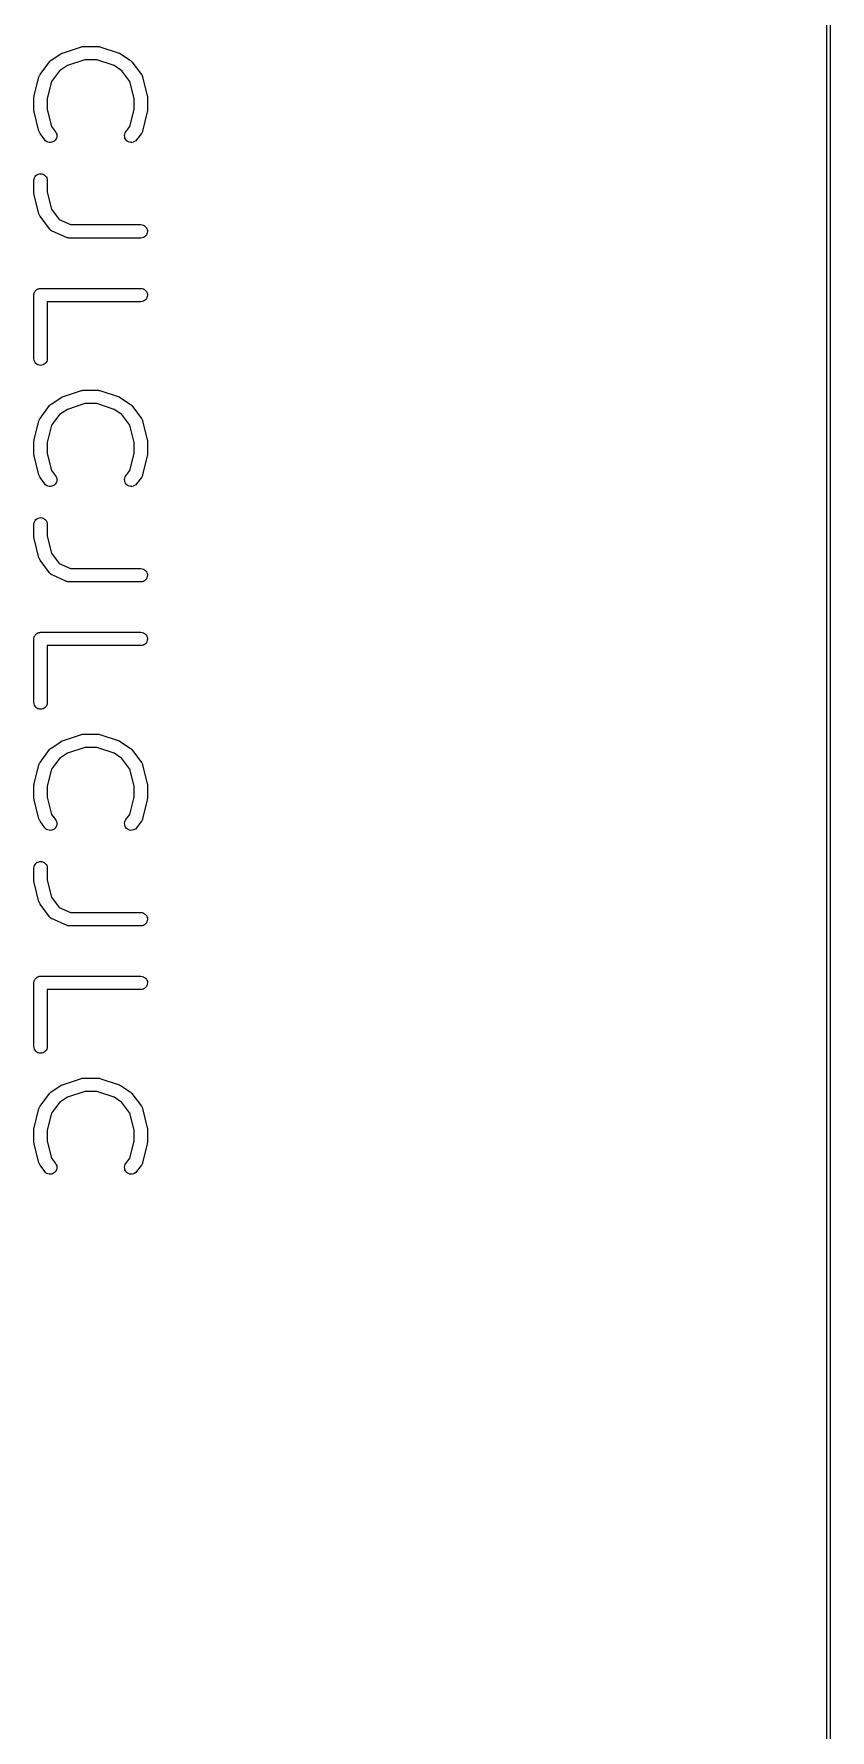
# Model space of a CAD drawing. Header units: millimetres. Extents: x 17 to 402, y -127 to -24.
# Drawn here: x 390.54 to 402.46, y -101.66 to -76.3 of the extents above; entities that cross this region are included whole.
import ezdxf

# ---------------------------------------------------------------- set-up
doc = ezdxf.new("R2010")
doc.units = ezdxf.units.MM
doc.header["$LTSCALE"] = 25.4
doc.layers.add('BLACK', color=7, linetype='CONTINUOUS')

msp = doc.modelspace()

# ---------------------------------------------------------------- linework, layer by layer
at = {"layer": 'BLACK', "linetype": 'Continuous'}
for p, q in [((402.407, -124.617), (402.407, -27.781)), ((402.455, -27.78), (402.455, -124.62)), ((390.799, -76.689), (390.942, -76.594)), ((390.942, -76.594), (390.944, -76.593)), ((390.944, -76.593), (390.947, -76.592)), ((390.947, -76.59), (390.954, -76.587)), ((390.947, -76.592), (390.947, -76.59)), ((390.954, -76.587), (390.959, -76.584)), ((390.959, -76.584), (390.962, -76.583)), ((390.962, -76.583), (390.967, -76.582)), ((390.967, -76.582), (391.251, -76.487)), ((391.251, -76.487), (391.254, -76.487)), ((391.254, -76.487), (391.259, -76.485)), ((391.259, -76.485), (391.264, -76.484)), ((391.264, -76.484), (391.267, -76.483)), ((391.267, -76.483), (391.272, -76.482)), ((391.272, -76.482), (391.277, -76.482)), ((391.277, -76.482), (391.282, -76.482)), ((391.282, -76.482), (391.498, -76.482)), ((391.498, -76.482), (391.505, -76.482)), ((391.498, -76.482), (391.498, -76.482)), ((391.505, -76.482), (391.511, -76.483)), ((391.511, -76.483), (391.513, -76.483)), ((391.513, -76.483), (391.518, -76.484)), ((391.518, -76.484), (391.523, -76.486)), ((391.523, -76.486), (391.528, -76.487)), ((391.528, -76.487), (391.815, -76.582)), ((391.815, -76.582), (391.815, -76.583)), ((391.815, -76.583), (391.818, -76.584)), ((391.818, -76.584), (391.82, -76.585)), ((391.82, -76.585), (391.828, -76.588)), ((391.828, -76.588), (391.833, -76.591)), ((391.833, -76.591), (391.836, -76.592)), ((391.836, -76.592), (391.838, -76.594)), ((391.838, -76.594), (391.98, -76.689)), ((390.632, -76.903), (390.774, -76.712)), ((390.774, -76.712), (390.776, -76.711)), ((390.776, -76.711), (390.779, -76.706)), ((390.779, -76.706), (390.784, -76.701)), ((390.784, -76.701), (390.787, -76.699)), ((390.787, -76.699), (390.789, -76.697)), ((390.789, -76.697), (390.794, -76.693)), ((390.794, -76.693), (390.799, -76.689)), ((390.924, -76.846), (390.804, -77.007)), ((391.041, -76.768), (390.924, -76.846)), ((391.3, -76.682), (391.041, -76.768)), ((391.48, -76.682), (391.3, -76.682)), ((391.739, -76.768), (391.48, -76.682)), ((391.856, -76.846), (391.739, -76.768)), ((391.978, -77.007), (391.856, -76.846)), ((391.98, -76.689), (391.983, -76.69)), ((391.983, -76.69), (391.988, -76.694)), ((391.988, -76.694), (391.993, -76.698)), ((391.993, -76.698), (391.996, -76.7)), ((391.996, -76.7), (391.998, -76.702)), ((391.998, -76.702), (392.001, -76.707)), ((392.001, -76.707), (392.006, -76.712)), ((392.006, -76.712), (392.148, -76.903)), ((390.543, -77.224), (390.614, -76.939)), ((390.614, -76.937), (390.619, -76.928)), ((390.614, -76.938), (390.614, -76.937)), ((390.614, -76.939), (390.614, -76.938)), ((390.614, -76.938), (390.614, -76.938)), ((390.614, -76.938), (390.614, -76.938)), ((390.619, -76.928), (390.622, -76.92)), ((390.622, -76.919), (390.627, -76.911)), ((390.622, -76.92), (390.622, -76.919)), ((390.622, -76.919), (390.622, -76.919)), ((390.627, -76.911), (390.632, -76.903)), ((390.804, -77.007), (390.741, -77.261)), ((392.041, -77.261), (391.978, -77.007)), ((392.148, -76.903), (392.148, -76.903)), ((392.148, -76.903), (392.148, -76.903)), ((392.148, -76.903), (392.148, -76.903)), ((392.148, -76.903), (392.151, -76.904)), ((392.151, -76.904), (392.153, -76.912)), ((392.153, -76.912), (392.158, -76.92)), ((392.158, -76.92), (392.158, -76.92)), ((392.158, -76.92), (392.158, -76.921)), ((392.158, -76.921), (392.163, -76.93)), ((392.163, -76.93), (392.166, -76.939)), ((392.166, -76.939), (392.237, -77.224)), ((390.54, -77.236), (390.543, -77.228)), ((390.54, -77.244), (390.54, -77.236)), ((390.54, -77.245), (390.54, -77.244)), ((390.54, -77.247), (390.54, -77.245)), ((390.54, -77.249), (390.54, -77.247)), ((390.54, -77.439), (390.54, -77.249)), ((390.543, -77.226), (390.543, -77.224)), ((390.543, -77.228), (390.543, -77.226)), ((390.741, -77.261), (390.741, -77.427)), ((392.041, -77.427), (392.041, -77.261)), ((392.237, -77.224), (392.237, -77.226)), ((392.237, -77.226), (392.237, -77.227)), ((392.237, -77.227), (392.24, -77.229)), ((392.24, -77.229), (392.24, -77.237)), ((392.24, -77.237), (392.24, -77.245)), ((392.24, -77.245), (392.24, -77.247)), ((392.24, -77.247), (392.24, -77.249)), ((392.24, -77.249), (392.24, -77.439)), ((390.54, -77.441), (390.54, -77.439)), ((390.54, -77.443), (390.54, -77.441)), ((390.54, -77.45), (390.54, -77.443)), ((390.543, -77.458), (390.54, -77.45)), ((390.543, -77.46), (390.543, -77.458)), ((390.543, -77.462), (390.543, -77.46)), ((390.543, -77.463), (390.543, -77.462)), ((390.614, -77.749), (390.543, -77.463)), ((390.741, -77.427), (390.804, -77.681)), ((391.978, -77.681), (392.041, -77.427)), ((392.237, -77.463), (392.166, -77.749)), ((392.24, -77.452), (392.237, -77.46)), ((392.237, -77.46), (392.237, -77.461)), ((392.237, -77.461), (392.237, -77.463)), ((392.24, -77.439), (392.24, -77.44)), ((392.24, -77.44), (392.24, -77.442)), ((392.24, -77.442), (392.24, -77.444)), ((392.24, -77.444), (392.24, -77.452)), ((390.619, -77.758), (390.614, -77.749)), ((390.622, -77.767), (390.619, -77.758)), ((390.627, -77.776), (390.622, -77.767)), ((390.622, -77.767), (390.622, -77.767)), ((390.622, -77.767), (390.622, -77.767)), ((390.632, -77.784), (390.627, -77.776)), ((390.632, -77.785), (390.632, -77.784)), ((390.632, -77.784), (390.632, -77.784)), ((390.632, -77.784), (390.632, -77.784)), ((390.632, -77.784), (390.632, -77.784)), ((390.703, -77.88), (390.632, -77.785)), ((390.804, -77.681), (390.863, -77.76)), ((390.863, -77.76), (390.863, -77.761)), ((390.863, -77.761), (390.873, -77.778)), ((390.878, -77.854), (390.868, -77.872)), ((390.873, -77.778), (390.881, -77.796)), ((390.883, -77.835), (390.878, -77.854)), ((390.881, -77.796), (390.883, -77.816)), ((390.883, -77.816), (390.883, -77.835)), ((391.897, -77.814), (391.902, -77.795)), ((391.899, -77.834), (391.897, -77.814)), ((391.902, -77.853), (391.899, -77.834)), ((391.902, -77.795), (391.907, -77.777)), ((391.912, -77.871), (391.902, -77.853)), ((391.907, -77.777), (391.917, -77.76)), ((391.917, -77.76), (391.978, -77.681)), ((392.148, -77.785), (392.077, -77.88)), ((392.153, -77.777), (392.148, -77.785)), ((392.158, -77.769), (392.153, -77.777)), ((392.163, -77.759), (392.158, -77.768)), ((392.158, -77.768), (392.158, -77.768)), ((392.158, -77.768), (392.158, -77.769)), ((392.166, -77.75), (392.163, -77.759)), ((392.166, -77.749), (392.166, -77.75)), ((392.166, -77.75), (392.166, -77.75)), ((392.166, -77.75), (392.166, -77.75)), ((392.166, -77.75), (392.166, -77.75)), ((390.716, -77.894), (390.703, -77.88)), ((390.731, -77.906), (390.716, -77.894)), ((390.749, -77.914), (390.731, -77.906)), ((390.769, -77.919), (390.749, -77.914)), ((390.789, -77.92), (390.769, -77.919)), ((390.807, -77.917), (390.789, -77.92)), ((390.825, -77.91), (390.807, -77.917)), ((390.842, -77.9), (390.825, -77.91)), ((390.858, -77.887), (390.842, -77.9)), ((390.868, -77.872), (390.858, -77.887)), ((391.922, -77.886), (391.912, -77.871)), ((391.937, -77.9), (391.922, -77.886)), ((391.952, -77.91), (391.937, -77.9)), ((391.973, -77.917), (391.952, -77.91)), ((391.991, -77.92), (391.973, -77.917)), ((392.011, -77.919), (391.991, -77.92)), ((392.029, -77.915), (392.011, -77.919)), ((392.046, -77.907), (392.029, -77.915)), ((392.064, -77.895), (392.046, -77.907)), ((392.077, -77.881), (392.064, -77.895)), ((392.077, -77.88), (392.077, -77.881)), ((390.54, -78.485), (390.543, -78.466)), ((390.54, -78.487), (390.54, -78.485)), ((390.54, -78.677), (390.54, -78.487)), ((390.543, -78.466), (390.548, -78.447)), ((390.548, -78.447), (390.558, -78.43)), ((390.558, -78.43), (390.571, -78.415)), ((390.571, -78.415), (390.586, -78.403)), ((390.586, -78.403), (390.604, -78.394)), ((390.604, -78.394), (390.622, -78.388)), ((390.622, -78.388), (390.642, -78.387)), ((390.642, -78.387), (390.66, -78.389)), ((390.66, -78.389), (390.68, -78.394)), ((390.68, -78.394), (390.695, -78.404)), ((390.695, -78.404), (390.71, -78.416)), ((390.71, -78.416), (390.723, -78.431)), ((390.723, -78.431), (390.733, -78.448)), ((390.733, -78.448), (390.738, -78.467)), ((390.738, -78.467), (390.741, -78.487)), ((390.741, -78.487), (390.741, -78.665)), ((390.54, -78.679), (390.54, -78.677)), ((390.54, -78.681), (390.54, -78.679)), ((390.54, -78.688), (390.54, -78.681)), ((390.543, -78.697), (390.54, -78.688)), ((390.543, -78.698), (390.543, -78.697)), ((390.543, -78.7), (390.543, -78.698)), ((390.543, -78.701), (390.543, -78.7)), ((390.614, -78.987), (390.543, -78.701)), ((390.741, -78.665), (390.804, -78.919)), ((390.619, -78.996), (390.614, -78.987)), ((390.622, -79.005), (390.619, -78.996)), ((390.627, -79.014), (390.622, -79.005)), ((390.622, -79.005), (390.622, -79.005)), ((390.622, -79.005), (390.622, -79.005)), ((390.632, -79.022), (390.627, -79.014)), ((390.632, -79.023), (390.632, -79.022)), ((390.632, -79.022), (390.632, -79.022)), ((390.632, -79.022), (390.632, -79.022)), ((390.632, -79.022), (390.632, -79.022)), ((390.774, -79.213), (390.632, -79.023)), ((390.804, -78.919), (390.919, -79.072)), ((390.919, -79.072), (391.089, -79.148)), ((390.779, -79.217), (390.774, -79.213)), ((390.782, -79.221), (390.779, -79.217)), ((390.784, -79.224), (390.782, -79.221)), ((390.787, -79.228), (390.784, -79.224)), ((390.792, -79.231), (390.787, -79.228)), ((390.797, -79.234), (390.792, -79.231)), ((390.799, -79.237), (390.797, -79.234)), ((390.804, -79.239), (390.799, -79.237)), ((390.807, -79.241), (390.804, -79.239)), ((390.812, -79.244), (390.807, -79.241)), ((390.815, -79.245), (390.812, -79.244)), ((391.028, -79.34), (390.815, -79.245)), ((391.03, -79.34), (391.028, -79.34)), ((391.028, -79.34), (391.028, -79.34)), ((391.038, -79.343), (391.03, -79.34)), ((391.046, -79.346), (391.038, -79.343)), ((391.048, -79.346), (391.046, -79.346)), ((391.056, -79.347), (391.048, -79.346)), ((391.048, -79.346), (391.048, -79.346)), ((391.066, -79.349), (391.056, -79.347)), ((391.069, -79.349), (391.066, -79.348)), ((391.066, -79.348), (391.066, -79.349)), ((392.14, -79.349), (391.069, -79.349)), ((391.069, -79.349), (391.069, -79.349)), ((391.089, -79.148), (392.14, -79.148)), ((392.14, -79.148), (392.14, -79.148)), ((392.14, -79.148), (392.161, -79.151)), ((392.161, -79.347), (392.14, -79.349)), ((392.161, -79.151), (392.179, -79.157)), ((392.179, -79.341), (392.161, -79.347)), ((392.179, -79.157), (392.196, -79.166)), ((392.196, -79.332), (392.179, -79.341)), ((392.196, -79.166), (392.212, -79.179)), ((392.212, -79.319), (392.196, -79.332)), ((392.212, -79.179), (392.224, -79.194)), ((392.224, -79.304), (392.212, -79.319)), ((392.224, -79.194), (392.232, -79.211)), ((392.232, -79.287), (392.224, -79.304)), ((392.232, -79.211), (392.24, -79.23)), ((392.237, -79.269), (392.232, -79.287)), ((392.24, -79.249), (392.237, -79.269)), ((392.24, -79.23), (392.24, -79.249)), ((390.553, -80.153), (390.558, -80.145)), ((390.558, -80.144), (390.563, -80.137)), ((390.558, -80.145), (390.558, -80.144)), ((390.558, -80.145), (390.558, -80.145)), ((390.563, -80.137), (390.571, -80.13)), ((390.571, -80.129), (390.578, -80.124)), ((390.571, -80.13), (390.571, -80.129)), ((390.571, -80.13), (390.571, -80.13)), ((390.578, -80.124), (390.586, -80.118)), ((390.586, -80.117), (390.594, -80.113)), ((390.586, -80.118), (390.586, -80.117)), ((390.586, -80.117), (390.586, -80.117)), ((390.594, -80.113), (390.601, -80.109)), ((390.601, -80.109), (390.601, -80.108)), ((390.601, -80.108), (390.604, -80.108)), ((390.604, -80.108), (390.611, -80.106)), ((390.611, -80.106), (390.622, -80.103)), ((390.622, -80.103), (390.632, -80.102)), ((390.622, -80.103), (390.622, -80.103)), ((390.622, -80.103), (390.622, -80.103)), ((390.632, -80.102), (390.639, -80.101)), ((390.639, -80.101), (392.14, -80.101)), ((392.14, -80.101), (392.161, -80.103)), ((392.14, -80.101), (392.14, -80.101)), ((392.161, -80.103), (392.179, -80.109)), ((392.179, -80.109), (392.196, -80.118)), ((392.196, -80.118), (392.212, -80.131)), ((392.212, -80.131), (392.224, -80.146)), ((392.224, -80.146), (392.232, -80.163)), ((390.54, -80.19), (390.543, -80.181)), ((390.54, -80.199), (390.54, -80.19)), ((390.54, -80.2), (390.54, -80.199)), ((390.54, -80.201), (390.54, -80.2)), ((390.54, -80.2), (390.54, -80.2)), ((390.54, -80.2), (390.54, -80.2)), ((390.54, -81.153), (390.54, -80.201)), ((390.543, -80.18), (390.545, -80.171)), ((390.543, -80.181), (390.543, -80.18)), ((390.543, -80.18), (390.543, -80.18)), ((390.545, -80.171), (390.548, -80.162)), ((390.548, -80.161), (390.553, -80.153)), ((390.548, -80.162), (390.548, -80.161)), ((390.548, -80.162), (390.548, -80.162)), ((392.14, -80.301), (390.741, -80.301)), ((390.741, -80.301), (390.741, -81.153)), ((392.161, -80.299), (392.14, -80.301)), ((392.179, -80.293), (392.161, -80.299)), ((392.196, -80.284), (392.179, -80.293)), ((392.212, -80.272), (392.196, -80.284)), ((392.224, -80.257), (392.212, -80.272)), ((392.232, -80.24), (392.224, -80.257)), ((392.232, -80.163), (392.24, -80.182)), ((392.237, -80.221), (392.232, -80.24)), ((392.24, -80.202), (392.237, -80.221)), ((392.24, -80.182), (392.24, -80.202)), ((390.543, -81.173), (390.54, -81.153)), ((390.741, -81.155), (390.738, -81.174)), ((390.741, -81.153), (390.741, -81.155)), ((390.548, -81.191), (390.543, -81.173)), ((390.558, -81.209), (390.548, -81.191)), ((390.568, -81.224), (390.558, -81.209)), ((390.583, -81.236), (390.568, -81.224)), ((390.601, -81.245), (390.583, -81.236)), ((390.619, -81.251), (390.601, -81.245)), ((390.639, -81.253), (390.619, -81.251)), ((390.66, -81.252), (390.639, -81.253)), ((390.677, -81.246), (390.66, -81.252)), ((390.695, -81.237), (390.677, -81.246)), ((390.71, -81.225), (390.695, -81.237)), ((390.723, -81.21), (390.71, -81.225)), ((390.733, -81.193), (390.723, -81.21)), ((390.738, -81.174), (390.733, -81.193)), ((390.967, -81.725), (391.251, -81.63)), ((391.251, -81.63), (391.254, -81.63)), ((391.254, -81.63), (391.259, -81.628)), ((391.259, -81.628), (391.264, -81.627)), ((391.264, -81.627), (391.267, -81.626)), ((391.267, -81.626), (391.272, -81.625)), ((391.272, -81.625), (391.277, -81.625)), ((391.277, -81.625), (391.282, -81.625)), ((391.282, -81.625), (391.498, -81.625)), ((391.498, -81.625), (391.505, -81.625)), ((391.498, -81.625), (391.498, -81.625)), ((391.505, -81.625), (391.511, -81.625)), ((391.511, -81.625), (391.513, -81.626)), ((391.513, -81.626), (391.518, -81.627)), ((391.518, -81.627), (391.523, -81.628)), ((391.523, -81.628), (391.528, -81.63)), ((391.528, -81.63), (391.815, -81.725)), ((390.632, -82.046), (390.774, -81.855)), ((390.774, -81.855), (390.776, -81.854)), ((390.776, -81.854), (390.779, -81.849)), ((390.779, -81.849), (390.784, -81.844)), ((390.784, -81.844), (390.787, -81.842)), ((390.787, -81.842), (390.789, -81.84)), ((390.789, -81.84), (390.794, -81.836)), ((390.794, -81.836), (390.799, -81.832)), ((390.799, -81.832), (390.942, -81.737)), ((391.041, -81.911), (390.924, -81.989)), ((390.942, -81.737), (390.944, -81.736)), ((390.944, -81.736), (390.947, -81.735)), ((390.947, -81.733), (390.954, -81.73)), ((390.947, -81.735), (390.947, -81.733)), ((390.954, -81.73), (390.959, -81.727)), ((390.959, -81.727), (390.962, -81.726)), ((390.962, -81.726), (390.967, -81.725)), ((391.3, -81.825), (391.041, -81.911)), ((391.48, -81.825), (391.3, -81.825)), ((391.739, -81.911), (391.48, -81.825)), ((391.856, -81.989), (391.739, -81.911)), ((391.815, -81.725), (391.815, -81.726)), ((391.815, -81.726), (391.818, -81.727)), ((391.818, -81.727), (391.82, -81.728)), ((391.82, -81.728), (391.828, -81.731)), ((391.828, -81.731), (391.833, -81.734)), ((391.833, -81.734), (391.836, -81.735)), ((391.836, -81.735), (391.838, -81.737)), ((391.838, -81.737), (391.98, -81.832)), ((391.98, -81.832), (391.983, -81.833)), ((391.983, -81.833), (391.988, -81.837)), ((391.988, -81.837), (391.993, -81.841)), ((391.993, -81.841), (391.996, -81.843)), ((391.996, -81.843), (391.998, -81.845)), ((391.998, -81.845), (392.001, -81.85)), ((392.001, -81.85), (392.006, -81.855)), ((392.006, -81.855), (392.148, -82.046)), ((390.543, -82.367), (390.614, -82.081)), ((390.614, -82.08), (390.619, -82.071)), ((390.614, -82.081), (390.614, -82.08)), ((390.614, -82.081), (390.614, -82.081)), ((390.614, -82.081), (390.614, -82.081)), ((390.614, -82.081), (390.614, -82.081)), ((390.619, -82.071), (390.622, -82.062)), ((390.622, -82.062), (390.627, -82.054)), ((390.622, -82.062), (390.622, -82.062)), ((390.622, -82.062), (390.622, -82.062)), ((390.627, -82.054), (390.632, -82.046)), ((390.804, -82.149), (390.741, -82.404)), ((390.924, -81.989), (390.804, -82.149)), ((391.978, -82.149), (391.856, -81.989)), ((392.041, -82.404), (391.978, -82.149)), ((392.148, -82.046), (392.148, -82.046)), ((392.148, -82.046), (392.148, -82.046)), ((392.148, -82.046), (392.148, -82.046)), ((392.148, -82.046), (392.151, -82.047)), ((392.151, -82.047), (392.153, -82.055)), ((392.153, -82.055), (392.158, -82.063)), ((392.158, -82.063), (392.158, -82.063)), ((392.158, -82.063), (392.158, -82.064)), ((392.158, -82.064), (392.163, -82.073)), ((392.163, -82.073), (392.166, -82.081)), ((392.166, -82.081), (392.237, -82.367)), ((390.54, -82.379), (390.543, -82.371)), ((390.54, -82.386), (390.54, -82.379)), ((390.54, -82.388), (390.54, -82.386)), ((390.54, -82.39), (390.54, -82.388)), ((390.54, -82.391), (390.54, -82.39)), ((390.54, -82.582), (390.54, -82.391)), ((390.543, -82.369), (390.543, -82.367)), ((390.543, -82.371), (390.543, -82.369)), ((390.741, -82.404), (390.741, -82.57)), ((392.041, -82.57), (392.041, -82.404)), ((392.237, -82.367), (392.237, -82.368)), ((392.237, -82.368), (392.237, -82.37)), ((392.237, -82.37), (392.24, -82.372)), ((392.24, -82.372), (392.24, -82.38)), ((392.24, -82.38), (392.24, -82.388)), ((392.24, -82.388), (392.24, -82.389)), ((392.24, -82.389), (392.24, -82.391)), ((392.24, -82.391), (392.24, -82.582)), ((390.54, -82.584), (390.54, -82.582)), ((390.54, -82.585), (390.54, -82.584)), ((390.54, -82.593), (390.54, -82.585)), ((390.543, -82.601), (390.54, -82.593)), ((390.543, -82.603), (390.543, -82.601)), ((390.543, -82.605), (390.543, -82.603)), ((390.543, -82.606), (390.543, -82.605)), ((390.614, -82.892), (390.543, -82.606)), ((390.741, -82.57), (390.804, -82.824)), ((391.978, -82.824), (392.041, -82.57)), ((392.237, -82.606), (392.166, -82.892)), ((392.24, -82.595), (392.237, -82.603)), ((392.237, -82.603), (392.237, -82.604)), ((392.237, -82.604), (392.237, -82.606)), ((392.24, -82.582), (392.24, -82.583)), ((392.24, -82.583), (392.24, -82.585)), ((392.24, -82.585), (392.24, -82.587)), ((392.24, -82.587), (392.24, -82.595)), ((390.619, -82.901), (390.614, -82.892)), ((390.622, -82.91), (390.619, -82.901)), ((390.627, -82.918), (390.622, -82.91)), ((390.622, -82.91), (390.622, -82.91)), ((390.622, -82.91), (390.622, -82.91)), ((390.632, -82.926), (390.627, -82.918)), ((390.632, -82.927), (390.632, -82.926)), ((390.703, -83.023), (390.632, -82.927)), ((390.632, -82.927), (390.632, -82.927)), ((390.632, -82.927), (390.632, -82.927)), ((390.632, -82.927), (390.632, -82.927)), ((390.804, -82.824), (390.863, -82.903)), ((390.863, -82.903), (390.863, -82.904)), ((390.863, -82.904), (390.873, -82.921)), ((390.873, -82.921), (390.881, -82.939)), ((390.881, -82.939), (390.883, -82.958)), ((391.897, -82.957), (391.902, -82.938)), ((391.902, -82.938), (391.907, -82.92)), ((391.907, -82.92), (391.917, -82.903)), ((391.917, -82.903), (391.978, -82.824)), ((392.148, -82.927), (392.077, -83.023)), ((392.153, -82.92), (392.148, -82.927)), ((392.158, -82.911), (392.153, -82.92)), ((392.163, -82.902), (392.158, -82.911)), ((392.158, -82.911), (392.158, -82.911)), ((392.158, -82.911), (392.158, -82.911)), ((392.166, -82.893), (392.163, -82.902)), ((392.166, -82.892), (392.166, -82.892)), ((392.166, -82.892), (392.166, -82.893)), ((392.166, -82.893), (392.166, -82.893)), ((392.166, -82.893), (392.166, -82.893)), ((390.716, -83.037), (390.703, -83.023)), ((390.731, -83.049), (390.716, -83.037)), ((390.749, -83.057), (390.731, -83.049)), ((390.769, -83.062), (390.749, -83.057)), ((390.789, -83.063), (390.769, -83.062)), ((390.807, -83.06), (390.789, -83.063)), ((390.825, -83.053), (390.807, -83.06)), ((390.842, -83.043), (390.825, -83.053)), ((390.858, -83.03), (390.842, -83.043)), ((390.868, -83.015), (390.858, -83.03)), ((390.878, -82.997), (390.868, -83.015)), ((390.883, -82.978), (390.878, -82.997)), ((390.883, -82.958), (390.883, -82.978)), ((391.899, -82.977), (391.897, -82.957)), ((391.902, -82.996), (391.899, -82.977)), ((391.912, -83.013), (391.902, -82.996)), ((391.922, -83.029), (391.912, -83.013)), ((391.937, -83.042), (391.922, -83.029)), ((391.952, -83.053), (391.937, -83.042)), ((391.973, -83.06), (391.952, -83.053)), ((391.991, -83.063), (391.973, -83.06)), ((392.011, -83.062), (391.991, -83.063)), ((392.029, -83.057), (392.011, -83.062)), ((392.046, -83.049), (392.029, -83.057)), ((392.064, -83.038), (392.046, -83.049)), ((392.077, -83.024), (392.064, -83.038)), ((392.077, -83.023), (392.077, -83.024)), ((390.54, -83.628), (390.543, -83.609)), ((390.54, -83.63), (390.54, -83.628)), ((390.54, -83.82), (390.54, -83.63)), ((390.543, -83.609), (390.548, -83.59)), ((390.548, -83.59), (390.558, -83.573)), ((390.558, -83.573), (390.571, -83.558)), ((390.571, -83.558), (390.586, -83.546)), ((390.586, -83.546), (390.604, -83.537)), ((390.604, -83.537), (390.622, -83.531)), ((390.622, -83.531), (390.642, -83.529)), ((390.642, -83.529), (390.66, -83.531)), ((390.66, -83.531), (390.68, -83.537)), ((390.68, -83.537), (390.695, -83.546)), ((390.695, -83.546), (390.71, -83.559)), ((390.71, -83.559), (390.723, -83.574)), ((390.723, -83.574), (390.733, -83.591)), ((390.733, -83.591), (390.738, -83.61)), ((390.738, -83.61), (390.741, -83.63)), ((390.741, -83.63), (390.741, -83.808)), ((390.54, -83.822), (390.54, -83.82)), ((390.54, -83.824), (390.54, -83.822)), ((390.54, -83.831), (390.54, -83.824)), ((390.543, -83.839), (390.54, -83.831)), ((390.543, -83.841), (390.543, -83.839)), ((390.543, -83.843), (390.543, -83.841)), ((390.543, -83.844), (390.543, -83.843)), ((390.614, -84.13), (390.543, -83.844)), ((390.741, -83.808), (390.804, -84.062)), ((390.619, -84.139), (390.614, -84.13)), ((390.622, -84.148), (390.619, -84.139)), ((390.627, -84.156), (390.622, -84.148)), ((390.622, -84.148), (390.622, -84.148)), ((390.622, -84.148), (390.622, -84.148)), ((390.632, -84.164), (390.627, -84.156)), ((390.632, -84.165), (390.632, -84.164)), ((390.632, -84.166), (390.632, -84.165)), ((390.632, -84.165), (390.632, -84.165)), ((390.632, -84.165), (390.632, -84.165)), ((390.774, -84.356), (390.632, -84.166)), ((390.804, -84.062), (390.919, -84.215)), ((390.779, -84.36), (390.774, -84.356)), ((390.782, -84.364), (390.779, -84.36)), ((390.784, -84.367), (390.782, -84.364)), ((390.787, -84.37), (390.784, -84.367)), ((390.792, -84.374), (390.787, -84.37)), ((390.797, -84.377), (390.792, -84.374)), ((390.799, -84.379), (390.797, -84.377)), ((390.804, -84.382), (390.799, -84.379)), ((390.807, -84.384), (390.804, -84.382)), ((390.812, -84.387), (390.807, -84.384)), ((390.815, -84.387), (390.812, -84.387)), ((391.028, -84.483), (390.815, -84.387)), ((390.919, -84.215), (391.089, -84.291)), ((391.089, -84.291), (392.14, -84.291)), ((392.14, -84.291), (392.14, -84.291)), ((392.14, -84.291), (392.161, -84.293)), ((392.161, -84.293), (392.179, -84.3)), ((392.179, -84.3), (392.196, -84.309)), ((392.196, -84.309), (392.212, -84.321)), ((392.212, -84.462), (392.196, -84.475)), ((392.212, -84.321), (392.224, -84.337)), ((392.224, -84.447), (392.212, -84.462)), ((392.224, -84.337), (392.232, -84.354)), ((392.232, -84.43), (392.224, -84.447)), ((392.232, -84.354), (392.24, -84.373)), ((392.237, -84.412), (392.232, -84.43)), ((392.24, -84.392), (392.237, -84.412)), ((392.24, -84.373), (392.24, -84.392)), ((391.03, -84.483), (391.028, -84.483)), ((391.028, -84.483), (391.028, -84.483)), ((391.038, -84.486), (391.03, -84.483)), ((391.046, -84.489), (391.038, -84.486)), ((391.048, -84.489), (391.046, -84.489)), ((391.056, -84.49), (391.048, -84.489)), ((391.048, -84.489), (391.048, -84.489)), ((391.066, -84.491), (391.056, -84.49)), ((391.069, -84.491), (391.066, -84.491)), ((391.066, -84.491), (391.066, -84.491)), ((392.14, -84.491), (391.069, -84.491)), ((391.069, -84.491), (391.069, -84.491)), ((392.161, -84.49), (392.14, -84.491)), ((392.179, -84.484), (392.161, -84.49)), ((392.196, -84.475), (392.179, -84.484)), ((390.54, -85.333), (390.543, -85.324)), ((390.54, -85.342), (390.54, -85.333)), ((390.54, -85.343), (390.54, -85.342)), ((390.54, -85.344), (390.54, -85.343)), ((390.54, -85.343), (390.54, -85.343)), ((390.54, -85.343), (390.54, -85.343)), ((390.54, -86.296), (390.54, -85.344)), ((390.543, -85.323), (390.545, -85.314)), ((390.543, -85.324), (390.543, -85.323)), ((390.543, -85.323), (390.543, -85.323)), ((390.545, -85.314), (390.548, -85.305)), ((390.548, -85.304), (390.553, -85.296)), ((390.548, -85.305), (390.548, -85.304)), ((390.548, -85.305), (390.548, -85.305)), ((390.553, -85.296), (390.558, -85.288)), ((390.558, -85.287), (390.563, -85.28)), ((390.558, -85.288), (390.558, -85.287)), ((390.558, -85.288), (390.558, -85.288)), ((390.563, -85.28), (390.571, -85.273)), ((390.571, -85.272), (390.578, -85.267)), ((390.571, -85.273), (390.571, -85.272)), ((390.571, -85.273), (390.571, -85.273)), ((390.578, -85.267), (390.586, -85.26)), ((390.586, -85.26), (390.594, -85.256)), ((390.586, -85.26), (390.586, -85.26)), ((390.586, -85.26), (390.586, -85.26)), ((390.594, -85.256), (390.601, -85.251)), ((390.601, -85.251), (390.601, -85.251)), ((390.601, -85.251), (390.604, -85.251)), ((390.604, -85.251), (390.611, -85.248)), ((390.611, -85.248), (390.622, -85.246)), ((390.622, -85.246), (390.622, -85.245)), ((390.622, -85.245), (390.632, -85.245)), ((390.622, -85.246), (390.622, -85.246)), ((390.632, -85.245), (390.639, -85.244)), ((390.639, -85.244), (392.14, -85.244)), ((392.14, -85.444), (390.741, -85.444)), ((390.741, -85.444), (390.741, -86.296)), ((392.14, -85.244), (392.161, -85.246)), ((392.14, -85.244), (392.14, -85.244)), ((392.161, -85.442), (392.14, -85.444)), ((392.161, -85.246), (392.179, -85.252)), ((392.179, -85.436), (392.161, -85.442)), ((392.179, -85.252), (392.196, -85.261)), ((392.196, -85.427), (392.179, -85.436)), ((392.196, -85.261), (392.212, -85.274)), ((392.212, -85.415), (392.196, -85.427)), ((392.212, -85.274), (392.224, -85.289)), ((392.224, -85.4), (392.212, -85.415)), ((392.224, -85.289), (392.232, -85.306)), ((392.232, -85.383), (392.224, -85.4)), ((392.232, -85.306), (392.24, -85.325)), ((392.237, -85.364), (392.232, -85.383)), ((392.24, -85.345), (392.237, -85.364)), ((392.24, -85.325), (392.24, -85.345)), ((390.543, -86.316), (390.54, -86.296)), ((390.548, -86.334), (390.543, -86.316)), ((390.558, -86.351), (390.548, -86.334)), ((390.568, -86.367), (390.558, -86.351)), ((390.583, -86.379), (390.568, -86.367)), ((390.601, -86.388), (390.583, -86.379)), ((390.619, -86.394), (390.601, -86.388)), ((390.639, -86.396), (390.619, -86.394)), ((390.66, -86.394), (390.639, -86.396)), ((390.677, -86.389), (390.66, -86.394)), ((390.695, -86.38), (390.677, -86.389)), ((390.71, -86.368), (390.695, -86.38)), ((390.723, -86.353), (390.71, -86.368)), ((390.733, -86.336), (390.723, -86.353)), ((390.738, -86.317), (390.733, -86.336)), ((390.741, -86.298), (390.738, -86.317)), ((390.741, -86.296), (390.741, -86.298)), ((390.632, -87.189), (390.774, -86.998)), ((390.774, -86.998), (390.776, -86.997)), ((390.776, -86.997), (390.779, -86.992)), ((390.779, -86.992), (390.784, -86.987)), ((390.784, -86.987), (390.787, -86.985)), ((390.787, -86.985), (390.789, -86.983)), ((390.789, -86.983), (390.794, -86.979)), ((390.794, -86.979), (390.799, -86.975)), ((390.799, -86.975), (390.942, -86.88)), ((390.942, -86.88), (390.944, -86.879)), ((390.944, -86.879), (390.947, -86.877)), ((390.947, -86.876), (390.954, -86.873)), ((390.947, -86.877), (390.947, -86.876)), ((390.954, -86.873), (390.959, -86.87)), ((390.959, -86.87), (390.962, -86.869)), ((390.962, -86.869), (390.967, -86.868)), ((390.967, -86.868), (391.251, -86.773)), ((391.3, -86.968), (391.041, -87.053)), ((391.251, -86.773), (391.254, -86.772)), ((391.254, -86.772), (391.259, -86.771)), ((391.259, -86.771), (391.264, -86.769)), ((391.264, -86.769), (391.267, -86.769)), ((391.267, -86.769), (391.272, -86.768)), ((391.272, -86.768), (391.277, -86.768)), ((391.277, -86.768), (391.282, -86.768)), ((391.282, -86.768), (391.498, -86.768)), ((391.48, -86.968), (391.3, -86.968)), ((391.739, -87.053), (391.48, -86.968)), ((391.498, -86.768), (391.505, -86.768)), ((391.498, -86.768), (391.498, -86.768)), ((391.505, -86.768), (391.511, -86.768)), ((391.511, -86.768), (391.513, -86.769)), ((391.513, -86.769), (391.518, -86.77)), ((391.518, -86.77), (391.523, -86.771)), ((391.523, -86.771), (391.528, -86.773)), ((391.528, -86.773), (391.815, -86.868)), ((391.815, -86.868), (391.815, -86.868)), ((391.815, -86.868), (391.818, -86.87)), ((391.818, -86.87), (391.82, -86.87)), ((391.82, -86.87), (391.828, -86.874)), ((391.828, -86.874), (391.833, -86.877)), ((391.833, -86.877), (391.836, -86.878)), ((391.836, -86.878), (391.838, -86.88)), ((391.838, -86.88), (391.98, -86.975)), ((391.98, -86.975), (391.983, -86.976)), ((391.983, -86.976), (391.988, -86.98)), ((391.988, -86.98), (391.993, -86.984)), ((391.993, -86.984), (391.996, -86.986)), ((391.996, -86.986), (391.998, -86.988)), ((391.998, -86.988), (392.001, -86.993)), ((392.001, -86.993), (392.006, -86.998)), ((392.006, -86.998), (392.148, -87.189)), ((390.543, -87.51), (390.614, -87.224)), ((390.614, -87.223), (390.619, -87.214)), ((390.614, -87.224), (390.614, -87.223)), ((390.614, -87.224), (390.614, -87.224)), ((390.614, -87.224), (390.614, -87.224)), ((390.614, -87.224), (390.614, -87.224)), ((390.619, -87.214), (390.622, -87.205)), ((390.622, -87.205), (390.627, -87.197)), ((390.622, -87.205), (390.622, -87.205)), ((390.622, -87.205), (390.622, -87.205)), ((390.627, -87.197), (390.632, -87.189)), ((390.924, -87.132), (390.804, -87.292)), ((391.041, -87.053), (390.924, -87.132)), ((391.856, -87.132), (391.739, -87.053)), ((391.978, -87.292), (391.856, -87.132)), ((392.148, -87.189), (392.148, -87.189)), ((392.148, -87.189), (392.148, -87.189)), ((392.148, -87.189), (392.148, -87.189)), ((392.148, -87.189), (392.151, -87.19)), ((392.151, -87.19), (392.153, -87.198)), ((392.153, -87.198), (392.158, -87.206)), ((392.158, -87.206), (392.158, -87.206)), ((392.158, -87.206), (392.158, -87.206)), ((392.158, -87.206), (392.163, -87.215)), ((392.163, -87.215), (392.166, -87.224)), ((392.166, -87.224), (392.237, -87.51)), ((390.804, -87.292), (390.741, -87.546)), ((392.041, -87.546), (391.978, -87.292)), ((390.54, -87.521), (390.543, -87.513)), ((390.54, -87.529), (390.54, -87.521)), ((390.54, -87.531), (390.54, -87.529)), ((390.54, -87.533), (390.54, -87.531)), ((390.54, -87.534), (390.54, -87.533)), ((390.54, -87.725), (390.54, -87.534)), ((390.54, -87.727), (390.54, -87.725)), ((390.54, -87.728), (390.54, -87.727)), ((390.54, -87.736), (390.54, -87.728)), ((390.543, -87.744), (390.54, -87.736)), ((390.543, -87.512), (390.543, -87.51)), ((390.543, -87.513), (390.543, -87.512)), ((390.543, -87.746), (390.543, -87.744)), ((390.543, -87.748), (390.543, -87.746)), ((390.543, -87.749), (390.543, -87.748)), ((390.614, -88.035), (390.543, -87.749)), ((390.741, -87.546), (390.741, -87.712)), ((390.741, -87.712), (390.804, -87.967)), ((391.978, -87.967), (392.041, -87.712)), ((392.041, -87.712), (392.041, -87.546)), ((392.237, -87.749), (392.166, -88.035)), ((392.237, -87.51), (392.237, -87.511)), ((392.237, -87.511), (392.237, -87.513)), ((392.237, -87.513), (392.24, -87.515)), ((392.24, -87.737), (392.237, -87.746)), ((392.237, -87.746), (392.237, -87.747)), ((392.237, -87.747), (392.237, -87.749)), ((392.24, -87.515), (392.24, -87.523)), ((392.24, -87.523), (392.24, -87.531)), ((392.24, -87.531), (392.24, -87.532)), ((392.24, -87.532), (392.24, -87.534)), ((392.24, -87.534), (392.24, -87.725)), ((392.24, -87.725), (392.24, -87.726)), ((392.24, -87.726), (392.24, -87.728)), ((392.24, -87.728), (392.24, -87.73)), ((392.24, -87.73), (392.24, -87.737)), ((390.804, -87.967), (390.863, -88.046)), ((391.917, -88.046), (391.978, -87.967)), ((390.619, -88.044), (390.614, -88.035)), ((390.622, -88.052), (390.619, -88.044)), ((390.622, -88.053), (390.622, -88.052)), ((390.627, -88.061), (390.622, -88.053)), ((390.622, -88.053), (390.622, -88.053)), ((390.632, -88.069), (390.627, -88.061)), ((390.632, -88.07), (390.632, -88.069)), ((390.703, -88.166), (390.632, -88.07)), ((390.632, -88.07), (390.632, -88.07)), ((390.632, -88.07), (390.632, -88.07)), ((390.632, -88.07), (390.632, -88.07)), ((390.716, -88.18), (390.703, -88.166)), ((390.731, -88.192), (390.716, -88.18)), ((390.749, -88.2), (390.731, -88.192)), ((390.769, -88.205), (390.749, -88.2)), ((390.789, -88.206), (390.769, -88.205)), ((390.807, -88.203), (390.789, -88.206)), ((390.825, -88.196), (390.807, -88.203)), ((390.842, -88.186), (390.825, -88.196)), ((390.858, -88.173), (390.842, -88.186)), ((390.868, -88.157), (390.858, -88.173)), ((390.863, -88.046), (390.863, -88.047)), ((390.863, -88.047), (390.873, -88.064)), ((390.878, -88.14), (390.868, -88.157)), ((390.873, -88.064), (390.881, -88.082)), ((390.883, -88.121), (390.878, -88.14)), ((390.881, -88.082), (390.883, -88.101)), ((390.883, -88.101), (390.883, -88.121)), ((391.897, -88.1), (391.902, -88.081)), ((391.899, -88.119), (391.897, -88.1)), ((391.902, -88.139), (391.899, -88.119)), ((391.902, -88.081), (391.907, -88.062)), ((391.912, -88.156), (391.902, -88.139)), ((391.907, -88.062), (391.917, -88.046)), ((391.922, -88.172), (391.912, -88.156)), ((391.937, -88.185), (391.922, -88.172)), ((391.952, -88.195), (391.937, -88.185)), ((391.973, -88.202), (391.952, -88.195)), ((391.991, -88.206), (391.973, -88.202)), ((392.011, -88.205), (391.991, -88.206)), ((392.029, -88.2), (392.011, -88.205)), ((392.046, -88.192), (392.029, -88.2)), ((392.064, -88.181), (392.046, -88.192)), ((392.077, -88.167), (392.064, -88.181)), ((392.148, -88.07), (392.077, -88.166)), ((392.077, -88.166), (392.077, -88.167)), ((392.153, -88.062), (392.148, -88.07)), ((392.158, -88.054), (392.153, -88.062)), ((392.163, -88.045), (392.158, -88.054)), ((392.158, -88.054), (392.158, -88.054)), ((392.158, -88.054), (392.158, -88.054)), ((392.166, -88.036), (392.163, -88.045)), ((392.166, -88.035), (392.166, -88.035)), ((392.166, -88.035), (392.166, -88.035)), ((392.166, -88.035), (392.166, -88.035)), ((392.166, -88.035), (392.166, -88.036)), ((390.54, -88.771), (390.543, -88.751)), ((390.54, -88.772), (390.54, -88.771)), ((390.54, -88.963), (390.54, -88.772)), ((390.543, -88.751), (390.548, -88.733)), ((390.548, -88.733), (390.558, -88.716)), ((390.558, -88.716), (390.571, -88.701)), ((390.571, -88.701), (390.586, -88.689)), ((390.586, -88.689), (390.604, -88.68)), ((390.604, -88.68), (390.622, -88.674)), ((390.622, -88.674), (390.642, -88.672)), ((390.642, -88.672), (390.66, -88.674)), ((390.66, -88.674), (390.68, -88.68)), ((390.68, -88.68), (390.695, -88.689)), ((390.695, -88.689), (390.71, -88.702)), ((390.71, -88.702), (390.723, -88.717)), ((390.723, -88.717), (390.733, -88.734)), ((390.733, -88.734), (390.738, -88.753)), ((390.738, -88.753), (390.741, -88.772)), ((390.741, -88.772), (390.741, -88.951)), ((390.54, -88.965), (390.54, -88.963)), ((390.54, -88.966), (390.54, -88.965)), ((390.54, -88.974), (390.54, -88.966)), ((390.543, -88.982), (390.54, -88.974)), ((390.543, -88.984), (390.543, -88.982)), ((390.543, -88.986), (390.543, -88.984)), ((390.543, -88.987), (390.543, -88.986)), ((390.614, -89.273), (390.543, -88.987)), ((390.741, -88.951), (390.804, -89.205)), ((390.619, -89.282), (390.614, -89.273)), ((390.622, -89.291), (390.619, -89.282)), ((390.804, -89.205), (390.919, -89.358)), ((390.627, -89.299), (390.622, -89.291)), ((390.622, -89.291), (390.622, -89.291)), ((390.622, -89.291), (390.622, -89.291)), ((390.632, -89.307), (390.627, -89.299)), ((390.632, -89.308), (390.632, -89.307)), ((390.774, -89.499), (390.632, -89.308)), ((390.632, -89.308), (390.632, -89.308)), ((390.632, -89.308), (390.632, -89.308)), ((390.632, -89.308), (390.632, -89.308)), ((390.779, -89.503), (390.774, -89.499)), ((390.782, -89.507), (390.779, -89.503)), ((390.784, -89.51), (390.782, -89.507)), ((390.787, -89.513), (390.784, -89.51)), ((390.792, -89.516), (390.787, -89.513)), ((390.797, -89.52), (390.792, -89.516)), ((390.799, -89.522), (390.797, -89.52)), ((390.804, -89.525), (390.799, -89.522)), ((390.807, -89.527), (390.804, -89.525)), ((390.812, -89.53), (390.807, -89.527)), ((390.815, -89.53), (390.812, -89.53)), ((391.028, -89.626), (390.815, -89.53)), ((390.919, -89.358), (391.089, -89.434)), ((391.089, -89.434), (392.14, -89.434)), ((392.14, -89.434), (392.14, -89.434)), ((392.14, -89.434), (392.161, -89.436)), ((392.161, -89.436), (392.179, -89.442)), ((392.179, -89.442), (392.196, -89.452)), ((392.196, -89.452), (392.212, -89.464)), ((392.212, -89.464), (392.224, -89.479)), ((392.224, -89.479), (392.232, -89.497)), ((392.232, -89.497), (392.24, -89.515)), ((392.24, -89.535), (392.237, -89.554)), ((392.24, -89.515), (392.24, -89.535)), ((391.03, -89.626), (391.028, -89.626)), ((391.028, -89.626), (391.028, -89.626)), ((391.038, -89.629), (391.03, -89.626)), ((391.046, -89.632), (391.038, -89.629)), ((391.048, -89.632), (391.046, -89.632)), ((391.056, -89.633), (391.048, -89.632)), ((391.048, -89.632), (391.048, -89.632)), ((391.066, -89.634), (391.056, -89.633)), ((391.069, -89.634), (391.066, -89.634)), ((391.066, -89.634), (391.066, -89.634)), ((392.14, -89.634), (391.069, -89.634)), ((391.069, -89.634), (391.069, -89.634)), ((392.161, -89.632), (392.14, -89.634)), ((392.179, -89.627), (392.161, -89.632)), ((392.196, -89.618), (392.179, -89.627)), ((392.212, -89.605), (392.196, -89.618)), ((392.224, -89.59), (392.212, -89.605)), ((392.232, -89.573), (392.224, -89.59)), ((392.237, -89.554), (392.232, -89.573)), ((390.54, -90.476), (390.543, -90.466)), ((390.54, -90.485), (390.54, -90.476)), ((390.54, -90.486), (390.54, -90.485)), ((390.54, -91.439), (390.54, -90.486)), ((390.54, -90.486), (390.54, -90.486)), ((390.54, -90.486), (390.54, -90.486)), ((390.54, -90.486), (390.54, -90.486)), ((390.543, -90.466), (390.545, -90.457)), ((390.543, -90.466), (390.543, -90.466)), ((390.543, -90.466), (390.543, -90.466)), ((390.545, -90.457), (390.548, -90.448)), ((390.548, -90.447), (390.553, -90.439)), ((390.548, -90.448), (390.548, -90.447)), ((390.548, -90.448), (390.548, -90.448)), ((390.553, -90.439), (390.558, -90.431)), ((390.558, -90.43), (390.563, -90.423)), ((390.558, -90.431), (390.558, -90.43)), ((390.558, -90.43), (390.558, -90.43)), ((390.563, -90.423), (390.571, -90.416)), ((390.571, -90.415), (390.578, -90.409)), ((390.571, -90.416), (390.571, -90.415)), ((390.571, -90.415), (390.571, -90.415)), ((390.578, -90.409), (390.586, -90.403)), ((390.586, -90.403), (390.594, -90.399)), ((390.586, -90.403), (390.586, -90.403)), ((390.586, -90.403), (390.586, -90.403)), ((390.594, -90.399), (390.601, -90.394)), ((390.601, -90.394), (390.601, -90.394)), ((390.601, -90.394), (390.604, -90.394)), ((390.604, -90.394), (390.611, -90.391)), ((390.611, -90.391), (390.622, -90.388)), ((390.622, -90.388), (390.632, -90.387)), ((390.622, -90.388), (390.622, -90.388)), ((390.622, -90.388), (390.622, -90.388)), ((390.632, -90.387), (390.639, -90.387)), ((390.639, -90.387), (392.14, -90.387)), ((392.14, -90.387), (392.161, -90.389)), ((392.14, -90.387), (392.14, -90.387)), ((392.161, -90.389), (392.179, -90.395)), ((392.179, -90.395), (392.196, -90.404)), ((392.196, -90.404), (392.212, -90.417)), ((392.212, -90.417), (392.224, -90.432)), ((392.224, -90.543), (392.212, -90.558)), ((392.224, -90.432), (392.232, -90.449)), ((392.232, -90.525), (392.224, -90.543)), ((392.232, -90.449), (392.24, -90.468)), ((392.237, -90.507), (392.232, -90.525)), ((392.24, -90.487), (392.237, -90.507)), ((392.24, -90.468), (392.24, -90.487)), ((392.14, -90.587), (390.741, -90.587)), ((390.741, -90.587), (390.741, -91.439)), ((392.161, -90.585), (392.14, -90.587)), ((392.179, -90.579), (392.161, -90.585)), ((392.196, -90.57), (392.179, -90.579)), ((392.212, -90.558), (392.196, -90.57)), ((390.543, -91.458), (390.54, -91.439)), ((390.548, -91.477), (390.543, -91.458)), ((390.558, -91.494), (390.548, -91.477)), ((390.568, -91.509), (390.558, -91.494)), ((390.583, -91.522), (390.568, -91.509)), ((390.601, -91.531), (390.583, -91.522)), ((390.619, -91.537), (390.601, -91.531)), ((390.639, -91.539), (390.619, -91.537)), ((390.66, -91.537), (390.639, -91.539)), ((390.677, -91.532), (390.66, -91.537)), ((390.695, -91.523), (390.677, -91.532)), ((390.71, -91.51), (390.695, -91.523)), ((390.723, -91.495), (390.71, -91.51)), ((390.733, -91.478), (390.723, -91.495)), ((390.738, -91.46), (390.733, -91.478)), ((390.741, -91.441), (390.738, -91.46)), ((390.741, -91.439), (390.741, -91.441)), ((390.799, -92.118), (390.942, -92.022)), ((390.942, -92.022), (390.944, -92.022)), ((390.944, -92.022), (390.947, -92.02)), ((390.947, -92.019), (390.954, -92.016)), ((390.947, -92.02), (390.947, -92.019)), ((390.954, -92.016), (390.959, -92.013)), ((390.959, -92.013), (390.962, -92.012)), ((390.962, -92.012), (390.967, -92.011)), ((390.967, -92.011), (391.251, -91.915)), ((391.251, -91.915), (391.254, -91.915)), ((391.254, -91.915), (391.259, -91.914)), ((391.259, -91.914), (391.264, -91.912)), ((391.264, -91.912), (391.267, -91.912)), ((391.267, -91.912), (391.272, -91.911)), ((391.272, -91.911), (391.277, -91.911)), ((391.277, -91.911), (391.282, -91.91)), ((391.282, -91.91), (391.498, -91.91)), ((391.498, -91.91), (391.505, -91.911)), ((391.498, -91.91), (391.498, -91.91)), ((391.505, -91.911), (391.511, -91.911)), ((391.511, -91.911), (391.513, -91.912)), ((391.513, -91.912), (391.518, -91.913)), ((391.518, -91.913), (391.523, -91.914)), ((391.523, -91.914), (391.528, -91.915)), ((391.528, -91.915), (391.815, -92.011)), ((391.815, -92.011), (391.815, -92.011)), ((391.815, -92.011), (391.818, -92.013)), ((391.818, -92.013), (391.82, -92.013)), ((391.82, -92.013), (391.828, -92.017)), ((391.828, -92.017), (391.833, -92.019)), ((391.833, -92.019), (391.836, -92.021)), ((391.836, -92.021), (391.838, -92.022)), ((391.838, -92.022), (391.98, -92.118)), ((390.632, -92.331), (390.774, -92.141)), ((390.774, -92.141), (390.776, -92.14)), ((390.776, -92.14), (390.779, -92.135)), ((390.779, -92.135), (390.784, -92.13)), ((390.784, -92.13), (390.787, -92.128)), ((390.787, -92.128), (390.789, -92.126)), ((390.789, -92.126), (390.794, -92.122)), ((390.794, -92.122), (390.799, -92.118)), ((390.924, -92.275), (390.804, -92.435)), ((391.041, -92.196), (390.924, -92.275)), ((391.3, -92.11), (391.041, -92.196)), ((391.48, -92.11), (391.3, -92.11)), ((391.739, -92.196), (391.48, -92.11)), ((391.856, -92.275), (391.739, -92.196)), ((391.978, -92.435), (391.856, -92.275)), ((391.98, -92.118), (391.983, -92.118)), ((391.983, -92.118), (391.988, -92.123)), ((391.988, -92.123), (391.993, -92.127)), ((391.993, -92.127), (391.996, -92.129)), ((391.996, -92.129), (391.998, -92.131)), ((391.998, -92.131), (392.001, -92.136)), ((392.001, -92.136), (392.006, -92.141)), ((392.006, -92.141), (392.148, -92.331)), ((390.543, -92.653), (390.614, -92.367)), ((390.614, -92.366), (390.619, -92.357)), ((390.614, -92.367), (390.614, -92.366)), ((390.614, -92.366), (390.614, -92.366)), ((390.614, -92.366), (390.614, -92.366)), ((390.614, -92.366), (390.614, -92.366)), ((390.619, -92.357), (390.622, -92.348)), ((390.622, -92.348), (390.627, -92.339)), ((390.622, -92.348), (390.622, -92.348)), ((390.622, -92.348), (390.622, -92.348)), ((390.627, -92.339), (390.632, -92.331)), ((390.804, -92.435), (390.741, -92.689)), ((392.041, -92.689), (391.978, -92.435)), ((392.148, -92.331), (392.148, -92.332)), ((392.148, -92.332), (392.148, -92.332)), ((392.148, -92.332), (392.148, -92.332)), ((392.148, -92.332), (392.151, -92.333)), ((392.151, -92.333), (392.153, -92.341)), ((392.153, -92.341), (392.158, -92.349)), ((392.158, -92.349), (392.158, -92.349)), ((392.158, -92.349), (392.158, -92.349)), ((392.158, -92.349), (392.163, -92.358)), ((392.163, -92.358), (392.166, -92.367)), ((392.166, -92.367), (392.237, -92.653)), ((390.54, -92.664), (390.543, -92.656)), ((390.54, -92.672), (390.54, -92.664)), ((390.54, -92.674), (390.54, -92.672)), ((390.54, -92.676), (390.54, -92.674)), ((390.54, -92.677), (390.54, -92.676)), ((390.54, -92.867), (390.54, -92.677)), ((390.543, -92.655), (390.543, -92.653)), ((390.543, -92.656), (390.543, -92.655)), ((390.741, -92.689), (390.741, -92.855)), ((392.041, -92.855), (392.041, -92.689)), ((392.237, -92.653), (392.237, -92.654)), ((392.237, -92.654), (392.237, -92.656)), ((392.237, -92.656), (392.24, -92.658)), ((392.24, -92.658), (392.24, -92.666)), ((392.24, -92.666), (392.24, -92.673)), ((392.24, -92.673), (392.24, -92.675)), ((392.24, -92.675), (392.24, -92.677)), ((392.24, -92.677), (392.24, -92.867)), ((390.54, -92.869), (390.54, -92.867)), ((390.54, -92.871), (390.54, -92.869)), ((390.54, -92.879), (390.54, -92.871)), ((390.543, -92.887), (390.54, -92.879)), ((390.543, -92.889), (390.543, -92.887)), ((390.543, -92.89), (390.543, -92.889)), ((390.543, -92.892), (390.543, -92.89)), ((390.614, -93.178), (390.543, -92.892)), ((390.741, -92.855), (390.804, -93.11)), ((391.978, -93.11), (392.041, -92.855)), ((392.237, -92.892), (392.166, -93.178)), ((392.24, -92.88), (392.237, -92.888)), ((392.237, -92.888), (392.237, -92.89)), ((392.237, -92.89), (392.237, -92.892)), ((392.24, -92.867), (392.24, -92.869)), ((392.24, -92.869), (392.24, -92.871)), ((392.24, -92.871), (392.24, -92.873)), ((392.24, -92.873), (392.24, -92.88)), ((390.619, -93.186), (390.614, -93.178)), ((390.622, -93.195), (390.619, -93.186)), ((390.622, -93.196), (390.622, -93.195)), ((390.627, -93.204), (390.622, -93.196)), ((390.622, -93.196), (390.622, -93.196)), ((390.632, -93.212), (390.627, -93.204)), ((390.632, -93.213), (390.632, -93.212)), ((390.703, -93.308), (390.632, -93.213)), ((390.632, -93.213), (390.632, -93.213)), ((390.632, -93.213), (390.632, -93.213)), ((390.632, -93.213), (390.632, -93.213)), ((390.716, -93.323), (390.703, -93.308)), ((390.731, -93.335), (390.716, -93.323)), ((390.749, -93.343), (390.731, -93.335)), ((390.804, -93.11), (390.863, -93.189)), ((390.825, -93.339), (390.807, -93.346)), ((390.842, -93.329), (390.825, -93.339)), ((390.858, -93.316), (390.842, -93.329)), ((390.868, -93.3), (390.858, -93.316)), ((390.863, -93.189), (390.863, -93.19)), ((390.863, -93.19), (390.873, -93.207)), ((390.878, -93.283), (390.868, -93.3)), ((390.873, -93.207), (390.881, -93.225)), ((390.883, -93.264), (390.878, -93.283)), ((390.881, -93.225), (390.883, -93.244)), ((390.883, -93.244), (390.883, -93.264)), ((391.897, -93.243), (391.902, -93.224)), ((391.899, -93.262), (391.897, -93.243)), ((391.902, -93.281), (391.899, -93.262)), ((391.902, -93.224), (391.907, -93.205)), ((391.912, -93.299), (391.902, -93.281)), ((391.907, -93.205), (391.917, -93.189)), ((391.922, -93.315), (391.912, -93.299)), ((391.917, -93.189), (391.978, -93.11)), ((391.937, -93.328), (391.922, -93.315)), ((391.952, -93.338), (391.937, -93.328)), ((391.973, -93.345), (391.952, -93.338)), ((392.046, -93.335), (392.029, -93.343)), ((392.064, -93.324), (392.046, -93.335)), ((392.077, -93.31), (392.064, -93.324)), ((392.148, -93.213), (392.077, -93.308)), ((392.077, -93.308), (392.077, -93.31)), ((392.153, -93.205), (392.148, -93.213)), ((392.158, -93.197), (392.153, -93.205)), ((392.163, -93.188), (392.158, -93.197)), ((392.158, -93.197), (392.158, -93.197)), ((392.158, -93.197), (392.158, -93.197)), ((392.166, -93.179), (392.163, -93.188)), ((392.166, -93.178), (392.166, -93.178)), ((392.166, -93.178), (392.166, -93.178)), ((392.166, -93.178), (392.166, -93.178)), ((392.166, -93.178), (392.166, -93.179)), ((390.769, -93.348), (390.749, -93.343)), ((390.789, -93.348), (390.769, -93.348)), ((390.807, -93.346), (390.789, -93.348)), ((391.991, -93.348), (391.973, -93.345)), ((392.011, -93.348), (391.991, -93.348)), ((392.029, -93.343), (392.011, -93.348))]:
    msp.add_line(p, q, dxfattribs=at)

doc.saveas('drawing.dxf')
